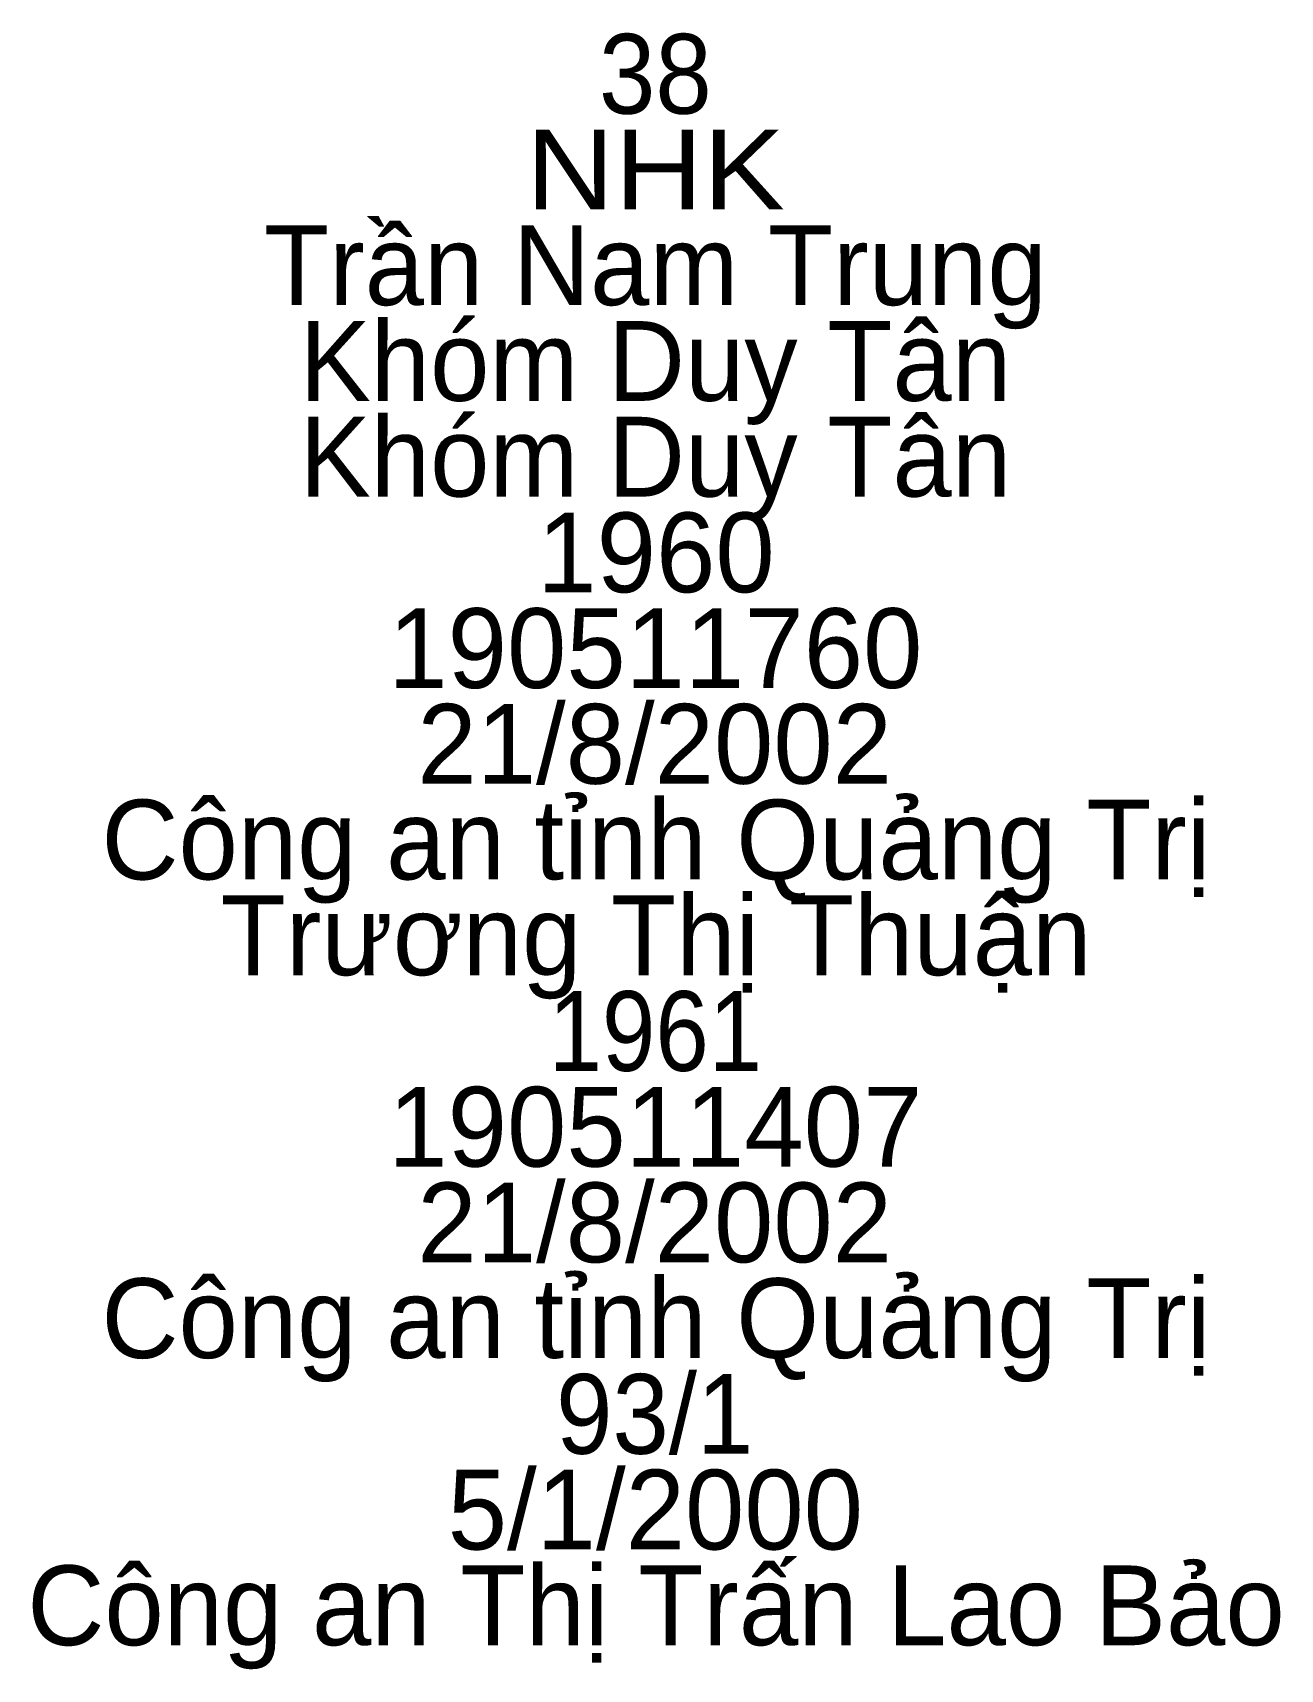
# Model space of a CAD drawing. Header units: metres. Extents: x 535887 to 536548, y 1837332 to 1837987.
# Drawn here: x 536240.2 to 536249.58, y 1837654.15 to 1837666.46 of the extents above; entities that cross this region are included whole.
import ezdxf
from ezdxf.enums import TextEntityAlignment as Align

# ---------------------------------------------------------------- set-up
doc = ezdxf.new("R2010")
doc.units = ezdxf.units.M
doc.header["$LTSCALE"] = 0.24
doc.layers.add('1', color=7, linetype='Continuous')

msp = doc.modelspace()

# ---------------------------------------------------------------- texts
at = {"layer": '1'}
for s, width, p in [('38', 0.95, (536244.88, 1837665.85)), ('NHK', 1.15, (536244.88, 1837665.13)), ('1961', 0.9, (536244.88, 1837658.65)), ('93/1', 0.95, (536244.875, 1837655.77))]:
    msp.add_text(s, height=0.6, dxfattribs=dict(at, width=width)).set_placement(p, align=Align.CENTER)
for s, p in [('Trần Nam Trung', (536244.88, 1837664.41)), ('Khóm Duy Tân', (536244.88, 1837663.69)), ('Khóm Duy Tân', (536244.88, 1837662.97)), ('1960', (536244.885, 1837662.25)), ('190511760', (536244.88, 1837661.53)), ('21/8/2002', (536244.875, 1837660.81)), ('Công an tỉnh Quảng Trị', (536244.885, 1837660.09)), ('Trương Thị Thuận', (536244.885, 1837659.37)), ('190511407', (536244.88, 1837657.93)), ('21/8/2002', (536244.875, 1837657.21)), ('Công an tỉnh Quảng Trị', (536244.885, 1837656.49)), ('5/1/2000', (536244.88, 1837655.05)), ('Công an Thị Trấn Lao Bảo', (536244.885, 1837654.33))]:
    msp.add_text(s, height=0.6, dxfattribs=at).set_placement(p, align=Align.CENTER)

doc.saveas('drawing.dxf')
